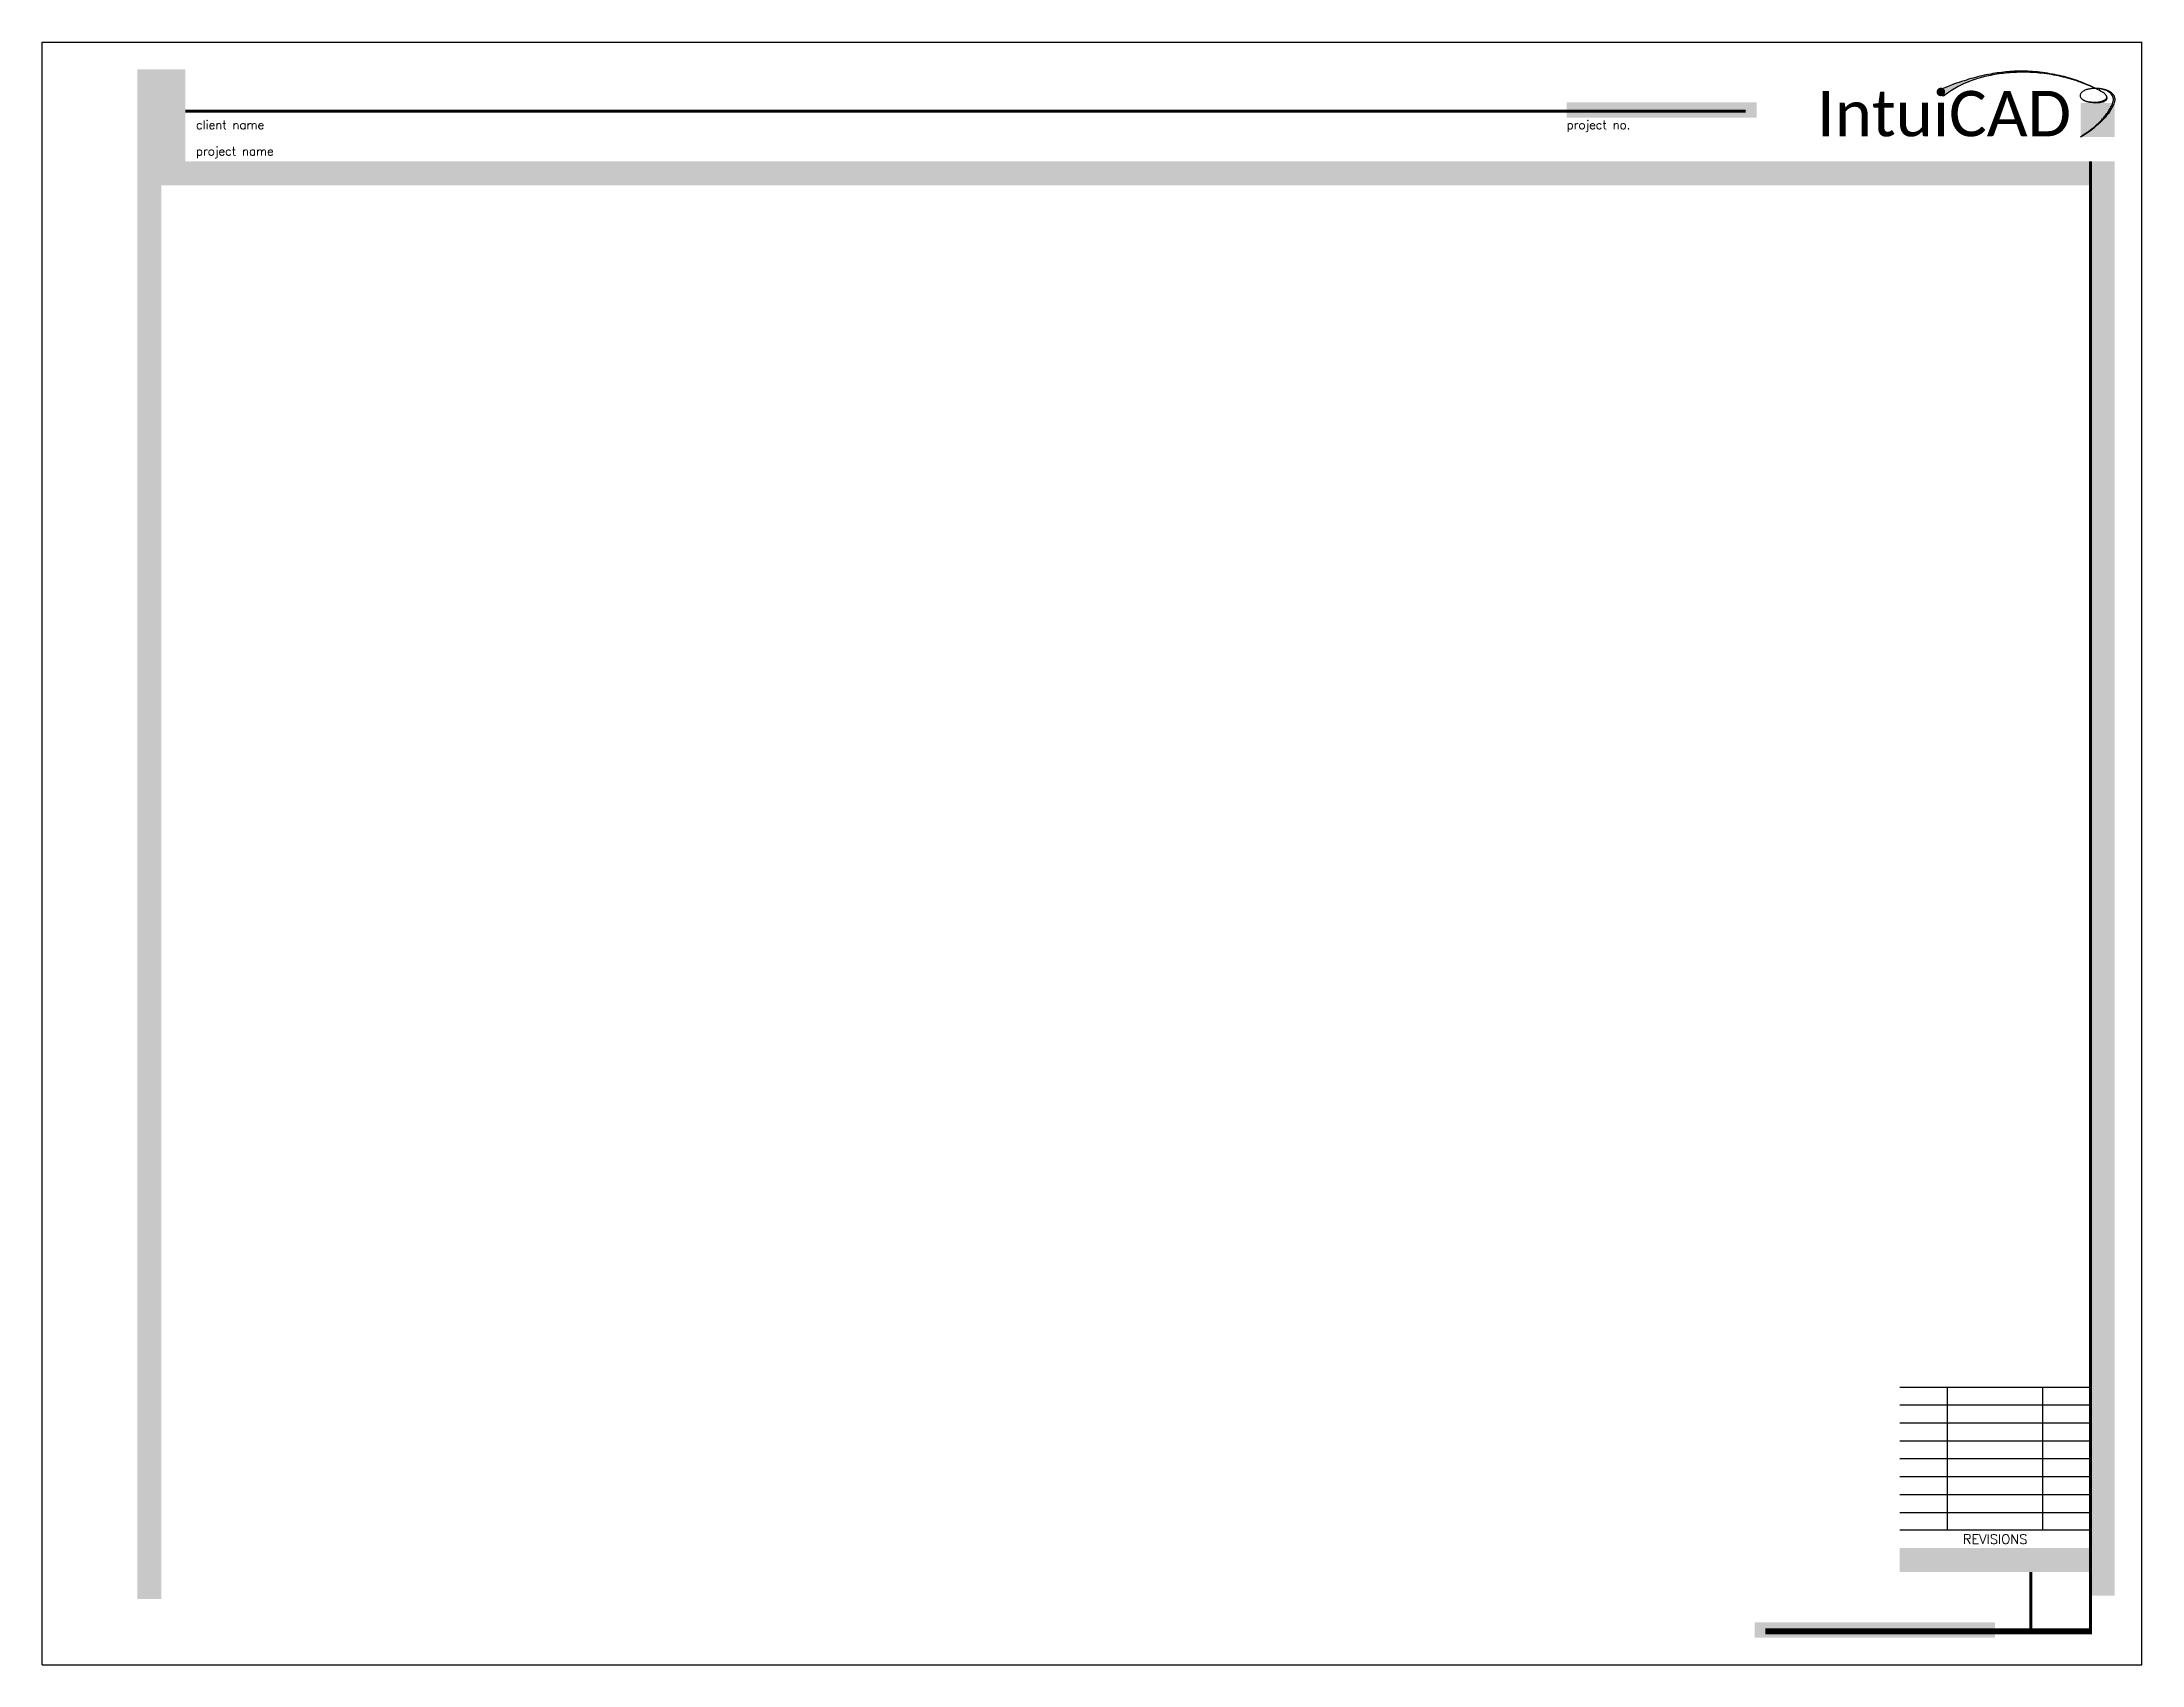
# Model space of a CAD drawing. Header units: inches. Extents: x 0 to 22, y 0 to 17.
import ezdxf
from ezdxf.enums import TextEntityAlignment as Align

# ---------------------------------------------------------------- set-up
doc = ezdxf.new("R2010")
doc.units = ezdxf.units.IN
doc.header["$MEASUREMENT"] = 0
doc.styles.add('Calibri', font='CALIBRI.TTF')
doc.styles.get("Standard").update_dxf_attribs({"font": 'SIMPLEX.SHX'})

# ---------------------------------------------------------------- blocks, each defined once
blk = doc.blocks.new('*U1')
for points in [[(-0.09257166991550825, 0.2744592406077828), (-0.07362828717787495, 0.2862810298870979), (-0.05649491183353372, 0.2960435848072454), (-0.04094859119698746, 0.3040780748899046), (-0.0267663725827022, 0.3107156696566769), (-0.0137253033052257, 0.3162875386292381), (-0.001602430678993794, 0.3211248513291993), (0.009808986043091328, 0.3255101506817617), (0.02065083985480787, 0.3295314732261438), (0.03104881181136643, 0.3332282289049919), (0.04112858296830268, 0.33663982766112), (0.05101583438078239, 0.3398056794371946), (0.06083624710429147, 0.3427651941760033), (0.07071550219418887, 0.345557781820248), (0.08077928070563145, 0.3482228523126238), (0.09112726089960133, 0.3507921085357371), (0.1017551098574999, 0.3532664251312108), (0.1126324918667377, 0.3556389696806503), (0.1237290712142799, 0.3579029097655679), (0.1350145121871243, 0.3600514129674366), (0.146458479072432, 0.3620776468678386), (0.1580306361572769, 0.3639747790482799), (0.1697006477287838, 0.3657359770902717), (0.1814430632437311, 0.3673552089278047), (0.1932519728385521, 0.3688296439048235), (0.2051263518191885, 0.3701572517176759), (0.217065175491702, 0.3713360020627627), (0.2290674191621572, 0.3723638646364256), (0.2411320581365849, 0.373238809135084), (0.2532580677211996, 0.3739588052550857), (0.2654444232218586, 0.3745218226928309), (0.2776921801281192, 0.3749254028562259), (0.2900107146632763, 0.3751653739993426), (0.3024114832339287, 0.3752371360877866), (0.3149059422468398, 0.3751360890871656), (0.3275055481085373, 0.3748576329630833), (0.3402217572257685, 0.3743971676811526), (0.3530660260053332, 0.3737500932069686), (0.3660498108537263, 0.3729118095061521), (0.3791760702903036, 0.3718792041726475), (0.3924137712860146, 0.3706551153137347), (0.4057233829239669, 0.3692438686650545), (0.4190653742873548, 0.3676497899622904), (0.4324002144599973, 0.3658772049409968), (0.4456883725249675, 0.3639304393368716), (0.4588903175655658, 0.3618138188855458), (0.47196651866535, 0.3595316693226236), (0.4848884874114893, 0.3570866059214195), (0.4976719054062327, 0.3544744021058488), (0.5103434967559691, 0.351689120837448), (0.5229299855671089, 0.3487248250777473), (0.5354580959458867, 0.3455755777883338), (0.5479545519983505, 0.3422354419307956), (0.560446077831061, 0.338698480466598), (0.5729593975500623, 0.3349587563573984), (0.5855086289713564, 0.3310150156456571), (0.5980574647479281, 0.3268847366980179), (0.6105569912428078, 0.3225900809620406), (0.6229582948187292, 0.3181532098852164), (0.6352124618384632, 0.3135962849151932), (0.6472705786645744, 0.308941467499583), (0.6590837316601369, 0.3042109190858042), (0.6706030071876131, 0.2994268011215668), (0.6817733560018376, 0.2946137280219991), (0.692515186424803, 0.289806126072687), (0.7011975274805923, 0.2857608367724866), (0.7015368407384212, 0.2857692370773943), (0.7017117840701587, 0.2857686693683039), (0.6928283228989472, 0.2900534278244615), (0.6822706051251713, 0.295006434044577), (0.6713452566078014, 0.3000129978666513), (0.6601369402203853, 0.3050414785300806), (0.6486912682448877, 0.3100537112721469), (0.6370440903147442, 0.3150099003295574), (0.6252312560636991, 0.3198702499390551), (0.6132886151256814, 0.3245949643372397), (0.6012520171342316, 0.3291442477609348), (0.5891573117232293, 0.3334783044468228), (0.5770403485264227, 0.3375573386315596), (0.5649248629659614, 0.3413530392189674), (0.5527861336181977, 0.3448830337810076), (0.5405873248479872, 0.3481764345566667), (0.5282916010202535, 0.3512623537849358), (0.5158621264996094, 0.3541699037048529), (0.5032620656511885, 0.3569281965553781), (0.4904545828398265, 0.3595663445755006), (0.477402842430125, 0.3621134600043279), (0.464086367159097, 0.3645896487073657), (0.4505501132517115, 0.3669789910568557), (0.4368553953049342, 0.3692565610514498), (0.4230635279159466, 0.3713974326899274), (0.4092358256816834, 0.3733766799710754), (0.3954336031990305, 0.3751693768936075), (0.3817181750652182, 0.3767505974562964), (0.368150855877302, 0.3780954156578646), (0.3547813079493999, 0.3791853506194149), (0.3416125844656667, 0.3800277019513567), (0.3286360863269807, 0.3806362143864748), (0.3158432144348332, 0.3810246326574998), (0.3032253696902428, 0.3812067014972031), (0.2907739529945604, 0.3811961656383414), (0.2784803652489122, 0.3810067698136699), (0.2663360073544024, 0.3806522587559451), (0.2543289806289516, 0.3801445369167), (0.2424341880564828, 0.3794881476225429), (0.2306232330376027, 0.3786857939188613), (0.2188677189726588, 0.3777401788510293), (0.207139249262292, 0.3766540054644443), (0.1954094273072188, 0.3754299768044635), (0.1836498565077435, 0.3740707959165102), (0.1718321402643556, 0.372579165845929), (0.1599349879976107, 0.3709565835137214), (0.147965533207136, 0.3691997213432217), (0.1359380154122373, 0.3673040456333254), (0.1238666741325468, 0.3652650226830296), (0.1117657488874287, 0.36307811879123), (0.09964947919643763, 0.3607388002568515), (0.08753210457904015, 0.3582425333788652), (0.07542786455463946, 0.3555847844561599), (0.06334281255120688, 0.3527614970293236), (0.05125025763115476, 0.3497705236056783), (0.03911532276516161, 0.3466101939340769), (0.02690313092411023, 0.3432788377634672), (0.0145788050787462, 0.3397747848427377), (0.002107468199909257, 0.3360963649207864), (-0.01054575674162705, 0.3322419077465888), (-0.02341574677497682, 0.3282097430690429), (-0.03658363390940467, 0.3239696805257655), (-0.05031557007451182, 0.3193774493092745), (-0.06492396217977381, 0.3142602585008616), (-0.0807212171347883, 0.3084453171817119), (-0.0980197418490788, 0.3017598344331329), (-0.1171319432321355, 0.2940310193363649), (-0.1383702281936053, 0.2850860809726488), (-0.1620470036429528, 0.2747522284232069), (-0.1367802683126554, 0.2433132808851095), (-0.1135480127319334, 0.2602470474476677)], [(0.7637003142348578, 0.2264638518065469), (0.764654977692052, 0.2291973589035301), (0.7651237747144936, 0.2319941280491689), (0.7651638486975917, 0.2348304144370479), (0.7648323430367486, 0.2376824732607261), (0.7641619986209492, 0.2405361754793063), (0.7630879463134851, 0.2434158551138834), (0.7615209144712268, 0.2463554619510724), (0.7593716314510469, 0.2493889457774952), (0.7591409425319765, 0.2496474815884442), (0.7612681762373309, 0.2465746511124687), (0.7626512146453212, 0.2437946139847567), (0.763468484907147, 0.2411376305381543), (0.7637971272307241, 0.2385802720657804), (0.7636979626640353, 0.2361028622256764), (0.763166535615401, 0.2337007341355664), (0.7621820713332196, 0.2313729732780825), (0.7607237950659026, 0.2291186651358643), (0.7587709320618404, 0.2269368951915336), (0.7563027075694438, 0.2248267489277325), (0.7532983468371218, 0.2227873118270995), (0.7497370751132567, 0.2208176693722468), (0.7456046104213075, 0.2189229684902001), (0.7409126418849176, 0.2171326018854494), (0.7356793514028005, 0.2154820237068922), (0.7299229208736079, 0.2140066881033817), (0.7236615321960419, 0.2127420492238157), (0.7169133672687878, 0.2117235612170552), (0.7096966079905914, 0.2109866782319907), (0.7020294362601122, 0.2105668544174968), (0.6939541334448008, 0.2104947983514238), (0.6856093787872864, 0.2107822363275265), (0.6771579509989928, 0.2114361490685344), (0.6687626287913276, 0.2124635172971816), (0.6605861908757032, 0.2138713217361943), (0.6527914159635141, 0.2156665431082914), (0.6455410827661759, 0.2178561621362265), (0.6389979699951068, 0.2204471595427169), (0.6332973824293276, 0.2234342592672807), (0.6284647291184392, 0.226763158116654), (0.624497945179663, 0.2303672961143333), (0.6212630932593207, 0.2343421529072014), (0.621395239456855, 0.2341064715190448), (0.6244984798019934, 0.2302234645424441), (0.6284656529458351, 0.2265146171604213), (0.6332988494329937, 0.2230395854340124), (0.639000159808175, 0.2198580254242435), (0.6455462054815652, 0.2170201855059677), (0.65281173132581, 0.2145386833092422), (0.6606460130790995, 0.2124167287779466), (0.6688983264796625, 0.2106575318559551), (0.6774179472656333, 0.2092643024871554), (0.6860541511753119, 0.2082402506154066), (0.6946562139467966, 0.2075885861845936), (0.7030734113183864, 0.2073125191385881), (0.7111710565354264, 0.2074106239879603), (0.7188786128719366, 0.207862933510027), (0.7261415811092197, 0.2086448450488003), (0.7329054620284766, 0.2097317559482832), (0.7391157564110015, 0.2110990635524974), (0.744717965037987, 0.2127221652054443), (0.7496575886907212, 0.2145764582511429), (0.7538801281504163, 0.2166373400335928), (0.7573496913006822, 0.2188803508717339), (0.7601048144345831, 0.2212816029842299), (0.7622026409475008, 0.2238173515646356)]]:
    blk.add_hatch(color=7).paths.add_polyline_path(points)
h = blk.add_hatch(color=7)
h.paths.add_polyline_path([(0.8099431024236102, 0.227983837890724), (0.8088810167331416, 0.2343884877429645), (0.8067744723771685, 0.2405055730473942), (0.8037280239735481, 0.2463049120876628), (0.7998462261401348, 0.2517563231474151), (0.7952336334947786, 0.2568296245102988), (0.7899948006553476, 0.2614946344599465), (0.7842342822396856, 0.2657211712800165), (0.7780566328656612, 0.2694790532541453), (0.7715626076608225, 0.2727490535380805), (0.764837763791527, 0.2755557647759208), (0.7579638589338696, 0.277934734483881), (0.7510226507639098, 0.2799215101781589), (0.7440958969576964, 0.2815516393749642), (0.7372653551913243, 0.2828606695905007), (0.7306127831408747, 0.28388414834097), (0.7242199384823765, 0.2846576231425821), (0.718147576602081, 0.2852136228223634), (0.7123724437267144, 0.2855726014506517), (0.706850283793187, 0.2857519944086082), (0.7017117840701604, 0.2857686693683028), (0.7018438542455009, 0.2857049679810058), (0.7066915358550562, 0.2856370881274166), (0.7120981272895947, 0.2853740433967529), (0.7177119722598039, 0.2848983199867745), (0.7235697069277408, 0.2841869670148207), (0.7296881810556793, 0.2832176097410894), (0.736005098806738, 0.2819701779971762), (0.7424383779442311, 0.2804251777575375), (0.7489059362315046, 0.278563114996623), (0.7553256914318555, 0.2763644956888933), (0.7616155613086258, 0.2738098258087949), (0.7676934636251379, 0.270879611330783), (0.773477316144693, 0.2675543582293156), (0.778887139796344, 0.2638211404081636), (0.78385136817192, 0.2596933034884283), (0.7883005380289402, 0.2551907610205302), (0.7921651861249576, 0.2503334265548949), (0.7953758492174955, 0.2451412136419446), (0.7978630640641012, 0.239634035832097), (0.7995573674223061, 0.2338318066757805), (0.8003892960496454, 0.2277544397234152), (0.8003195851537287, 0.2214293399133487), (0.7994297637424485, 0.2149138777356503), (0.7978315592737705, 0.2082729150683196), (0.7970675288558519, 0.2059400887983065), (0.80637143213231, 0.2059400887983063), (0.8069596924357311, 0.207527668932159), (0.80885423670322, 0.214486304955344), (0.8098984945015452, 0.2213285219004253)])
h.paths.add_polyline_path([(0.8043642251061868, 0.2005230957075508), (0.80637143213231, 0.2059400887983065), (0.7970675288558523, 0.2059400887983065), (0.7956366992056615, 0.201571313789356), (0.7929569109960842, 0.1948739357767555), (0.7899039221030143, 0.1882456429085206), (0.7865894599844104, 0.1817512970626505), (0.7831252520982243, 0.1754557601171303), (0.7796035922293864, 0.1694088460218166), (0.7760390394705255, 0.163600177014033), (0.7724267192412692, 0.1580043274029979), (0.7687617569611512, 0.1525958714978231), (0.7650392780498084, 0.1473493836077377), (0.7612544079268414, 0.1422394380419365), (0.7574022720118269, 0.1372406091095799), (0.7534779957243197, 0.1323274711198363), (0.7494703367068808, 0.1274726532020116), (0.7453425814936573, 0.1226410037658141), (0.7410516488417228, 0.1177954260410541), (0.736554457508178, 0.112898823257565), (0.731807926250093, 0.1079140986451512), (0.726768973824565, 0.1028041554336476), (0.721394518988686, 0.09753189685286734), (0.7156414804994734, 0.09206022613258402), (0.7094046563550328, 0.08631646774851642), (0.7023303615171331, 0.08008563115966516), (0.6940027901885034, 0.07311714707088046), (0.6840061365719144, 0.06516044618704009), (0.6719245948701006, 0.05596495921300182), (0.6573423592858002, 0.04528011685362465), (0.6398436240217468, 0.03285534981376803), (0.6190125832807226, 0.01844008879830761), (0.640546081738811, 0.03233937682274279), (0.6585072167921561, 0.04433782158417243), (0.6733627622549562, 0.05467605773565221), (0.6855794919414097, 0.06359471993025134), (0.695624179665726, 0.07133444282103651), (0.7039635992421279, 0.07813586106108628), (0.7110645244847703, 0.0842396093034341), (0.7173937292078986, 0.08988632220117387), (0.7233435361766319, 0.09528229562912793), (0.729008463959688, 0.1004964703490836), (0.7344085800766732, 0.1055634483445482), (0.7395639520472393, 0.1105178315990729), (0.74449464739104, 0.1153942220962143), (0.7492207336276745, 0.1202272218194924), (0.7537622782768044, 0.1250514327524441), (0.758139348858018, 0.1299014568786008), (0.7623726328986226, 0.1348112553718892), (0.76648529795615, 0.1398122261675365), (0.770501131595856, 0.1449351263912582), (0.7744439213829711, 0.1502107131686874), (0.7783374548826508, 0.1556697436254508), (0.7822055196601442, 0.1613429748872153), (0.786071903280659, 0.1672611640796122), (0.7899603933093912, 0.1734550683283016), (0.7938659188161782, 0.1799385715918895), (0.7976679748893091, 0.1866580651607326), (0.8012171981216777, 0.193543067158183)])
at = {"color": 7}
blk.add_line((-0.1367802683126559, 0.2433132808851095), (-0.1620470036429532, 0.274752228423206), dxfattribs=at)
for points in [[(0.6190125832807195, 0.0184400887983065), (0.6405460817388132, 0.03233937682274679), (0.6585072167921565, 0.04433782158417321), (0.673362762254954, 0.05467605773565265), (0.6855794919414097, 0.06359471993025223), (0.6956241796657286, 0.07133444282103851), (0.7039635992421168, 0.07813586106107873), (0.7110645244847774, 0.08423960930343966), (0.7173937292079159, 0.08988632220118764), (0.7233435361766422, 0.09528229562913548), (0.7290084639596844, 0.1004964703490752), (0.7344085800766759, 0.1055634483445431), (0.7395639520472496, 0.1105178315990771), (0.7444946473910391, 0.1153942220962134), (0.7492207336276776, 0.1202272218194897), (0.7537622782767986, 0.1250514327524428), (0.758139348858034, 0.1299014568786097), (0.762372632898615, 0.1348112553718792), (0.7664852979561557, 0.1398122261675485), (0.770501131595868, 0.1449351263912668), (0.7744439213829627, 0.1502107131686825), (0.7783374548826508, 0.1556697436254448), (0.7822055196601442, 0.1613429748872026), (0.7860719032806532, 0.1672611640796051), (0.7899603933093903, 0.1734550683283007), (0.7938659188161808, 0.1799385715918851), (0.79766797488931, 0.1866580651607375), (0.8012171981216786, 0.1935430671581837), (0.8043642251061859, 0.2005230957075497), (0.8069596924357328, 0.207527668932161), (0.8088542367032191, 0.2144863049553438), (0.8098984945015447, 0.2213285219004237), (0.8099431024236107, 0.2279838378907264), (0.808881016733142, 0.2343884877429641), (0.8067744723771689, 0.2405055730473953), (0.8037280239735473, 0.2463049120876646), (0.7998462261401326, 0.2517563231474169), (0.7952336334947804, 0.2568296245102968), (0.7899948006553471, 0.2614946344599487), (0.7842342822396878, 0.265721171280018), (0.7780566328656581, 0.2694790532541489), (0.7715626076608167, 0.2727490535380799), (0.7648377637915301, 0.2755557647759221), (0.7579638589338692, 0.2779347344838805), (0.7510226507639032, 0.2799215101781598), (0.7440958969577013, 0.2815516393749646), (0.7372653551913336, 0.2828606695905), (0.7306127831408699, 0.2838841483409709), (0.7242199384823801, 0.2846576231425817), (0.7181475766020725, 0.2852136228223634), (0.7123724437267113, 0.2855726014506517), (0.7068502837931981, 0.285751994408608), (0.7015368407384367, 0.2857692370773937), (0.6963878584993296, 0.2856417648381708), (0.6913590810127795, 0.2853870130721006), (0.6864062522156887, 0.2850224171603448), (0.6814851160449603, 0.2845654124840649), (0.6765611315338275, 0.2840252227818367), (0.6716386181008446, 0.2833782252218928), (0.6667316102608983, 0.2825925853298796), (0.6618541425288736, 0.2816364686314443), (0.6570202494196554, 0.2804780406522334), (0.6522439654481308, 0.2790854669178933), (0.6475393251291842, 0.277426912954071), (0.642920362977701, 0.2754705442864132), (0.6384144779101099, 0.273194114029367), (0.6341025264490044, 0.2706137256525822), (0.6300787295185214, 0.2677550702145093), (0.6264373080427973, 0.2646438387735979), (0.6232724829459687, 0.2613057223882989), (0.6206784751521722, 0.2577664121170617), (0.6187495055855444, 0.2540515990183374), (0.6175797951702214, 0.2501869741505758), (0.6172482097670923, 0.2462038894059908), (0.6177721949840552, 0.2421563400118523), (0.6191538413657597, 0.2381039820291928), (0.6213952394568555, 0.234106471519046), (0.6244984798019938, 0.2302234645424448), (0.6284656529458245, 0.2265146171604229), (0.6332988494329964, 0.2230395854340128), (0.6390001598081613, 0.2198580254242481), (0.6455462054815603, 0.217020185505969), (0.6528117313258043, 0.2145386833092442), (0.6606460130790969, 0.2124167287779499), (0.6688983264796403, 0.2106575318559616), (0.6774179472656378, 0.2092643024871557), (0.6860541511752923, 0.2082402506154075), (0.6946562139468068, 0.2075885861845932), (0.7030734113183837, 0.2073125191385887), (0.7111710565353998, 0.2074106239879592), (0.7188786128719254, 0.207862933510025), (0.7261415811092041, 0.2086448450487968), (0.7329054620284788, 0.2097317559482843), (0.7391157564109939, 0.2110990635524976), (0.7447179650379924, 0.212722165205447), (0.7496575886907185, 0.214576458251142), (0.7538801281504154, 0.216637340033593), (0.7573496913006875, 0.2188803508717381), (0.7601048144345804, 0.2212816029842268), (0.7622026409475012, 0.2238173515646369), (0.7637003142348561, 0.2264638518065463), (0.7646549776920516, 0.2291973589035323), (0.7651237747144949, 0.2319941280491731), (0.7651638486975917, 0.2348304144370461), (0.7648323430367491, 0.2376824732607292), (0.7641619986209506, 0.2405361754793061), (0.7630879463134873, 0.2434158551138845), (0.7615209144712282, 0.2463554619510777), (0.759371631451042, 0.2493889457774998), (0.7565508256097969, 0.2525502563797641), (0.7529692253043617, 0.2558733435444842), (0.7485375588916053, 0.2593921570582738), (0.7431665547283958, 0.2631406467077466), (0.7367975573656974, 0.2671421023550729), (0.7294943761308598, 0.2713771741646478), (0.721351436545327, 0.275815852376424), (0.7124631641305427, 0.2804281272303539), (0.7029239844079523, 0.2851839889663894), (0.692828322899001, 0.2900534278244831), (0.6822706051251318, 0.2950064340445868), (0.6713452566077894, 0.3000129978666533), (0.6601369402204683, 0.3050414785300941), (0.648691268244857, 0.3100537112721613), (0.6370440903146927, 0.3150099003295661), (0.6252312560637133, 0.3198702499390205), (0.6132886151256566, 0.3245949643372354), (0.60125201713426, 0.329144247760923), (0.5891573117232612, 0.3334783044467944), (0.5770403485263987, 0.3375573386315611), (0.5649248629659273, 0.3413530392189836), (0.5527861336181742, 0.3448830337810178), (0.5405873248479841, 0.3481764345566678), (0.5282916010202025, 0.3512623537849386), (0.5158621264996733, 0.3541699037048343), (0.5032620656512422, 0.3569281965553597), (0.4904545828397536, 0.3595663445755191), (0.477402842430053, 0.3621134600043174), (0.464086367159014, 0.3645896487073832), (0.4505501132516293, 0.3669789910568422), (0.4368553953049205, 0.3692565610514447), (0.4230635279159097, 0.3713974326899405), (0.4092358256816185, 0.37337667997108), (0.3954336031990687, 0.3751693768936133), (0.3817181750652822, 0.3767505974562904), (0.3681508558772811, 0.3780954156578611), (0.3547813079494505, 0.3791853506194105), (0.3416125844656316, 0.3800277019513618), (0.3286360863270287, 0.3806362143864723), (0.315843214434847, 0.3810246326575006), (0.3032253696902908, 0.3812067014972043), (0.2907739529945644, 0.3811961656383411), (0.2784803652488735, 0.3810067698136688), (0.2663360073544224, 0.3806522587559453), (0.2543289806289707, 0.3801445369166998), (0.2424341880565001, 0.3794881476225436), (0.2306232330375485, 0.3786857939188599), (0.2188677189726521, 0.3777401788510322), (0.2071392492623488, 0.3766540054644427), (0.1954094273071753, 0.3754299768044751), (0.1836498565076684, 0.3740707959165119), (0.1718321402643656, 0.3725791658459363), (0.1599349879976258, 0.3709565835137225), (0.1479655332070963, 0.3691997213432121), (0.1359380154122455, 0.3673040456333376), (0.1238666741325426, 0.3652650226830321), (0.1117657488874569, 0.3630781187912275), (0.09964947919645717, 0.360738800256857), (0.08753210457901195, 0.3582425333788537), (0.07542786455459083, 0.3555847844561497), (0.06334281255121821, 0.3527614970293418), (0.05125025763114388, 0.3497705236056812), (0.03911532276517293, 0.3466101939340827), (0.0269031309241109, 0.3432788377634612), (0.01457880507876308, 0.3397747848427322), (0.002107468199934792, 0.3360963649208102), (-0.01054575674156866, 0.3322419077466101), (-0.02341574677494196, 0.3282097430690472), (-0.03658363390943886, 0.3239696805257586), (-0.05031557007455045, 0.319377449309272), (-0.06492396217982732, 0.3142602585008381), (-0.08072121713481983, 0.3084453171817063), (-0.09801974184907813, 0.3017598344331269), (-0.1171319432321533, 0.2940310193363505), (-0.1383702281935949, 0.2850860809726268), (-0.1620470036429539, 0.274752228423206)], [(0.6190125832807195, 0.0184400887983065), (0.639843624021757, 0.03285534981377103), (0.6573423592857989, 0.04528011685362321), (0.6719245948701001, 0.05596495921300071), (0.684006136571918, 0.0651604461870412), (0.6940027901885087, 0.07311714707088246), (0.7023303615171282, 0.08008563115966205), (0.7094046563550328, 0.08631646774851776), (0.7156414804994774, 0.09206022613258735), (0.7213945189886638, 0.09753189685284913), (0.726768973824565, 0.102804155433645), (0.731807926250097, 0.1079140986451566), (0.7365544575081776, 0.1128988232575663), (0.7410516488417228, 0.1177954260410565), (0.7453425814936502, 0.1226410037658092), (0.7494703367068763, 0.1274726532020065), (0.7534779957243184, 0.132327471119831), (0.7574022720118082, 0.1372406091095704), (0.7612544079268387, 0.1422394380419369), (0.7650392780498178, 0.1473493836077486), (0.7687617569611535, 0.1525958714978237), (0.7724267192412541, 0.1580043274029796), (0.7760390394705278, 0.163600177014035), (0.7796035922293824, 0.1694088460218075), (0.7831252520982256, 0.1754557601171152), (0.7865894599844033, 0.18175129706264), (0.7899039221030125, 0.1882456429085206), (0.7929569109960873, 0.1948739357767593), (0.7956366992056619, 0.2015713137893587), (0.7978315592737709, 0.2082729150683211), (0.799429763742448, 0.214913877735649), (0.8003195851537283, 0.2214293399133449), (0.8003892960496454, 0.2277544397234113), (0.7995573674223057, 0.2338318066757796), (0.7978630640641008, 0.2396340358320985), (0.7953758492174955, 0.2451412136419451), (0.7921651861249531, 0.2503334265548975), (0.7883005380289384, 0.2551907610205328), (0.7838513681719143, 0.259693303488429), (0.7788871397963458, 0.2638211404081632), (0.7734773161446961, 0.2675543582293129), (0.7676934636251317, 0.2708796113307843), (0.7616155613086267, 0.2738098258087955), (0.7553256914318581, 0.2763644956888935), (0.7489059362315019, 0.278563114996625), (0.7424383779442351, 0.2804251777575368), (0.736005098806734, 0.2819701779971757), (0.7296881810556753, 0.2832176097410883), (0.7235697069277359, 0.2841869670148216), (0.7177119722598008, 0.2848983199867743), (0.7120981272895955, 0.2853740433967529), (0.7066915358550526, 0.2856370881274166), (0.7014555617941066, 0.2857104050614236), (0.6963535689446904, 0.2856169450814334), (0.6913489211447384, 0.2853796590701043), (0.6864049822321837, 0.2850214979100951), (0.6814851160449603, 0.2845654124840649), (0.6765611315338275, 0.2840252227818367), (0.6716386181008446, 0.2833782252218928), (0.6667316102608983, 0.2825925853298796), (0.6618541425288736, 0.2816364686314443), (0.6570202494196554, 0.2804780406522334), (0.6522439654481308, 0.2790854669178933), (0.6475393251291842, 0.277426912954071), (0.642920362977701, 0.2754705442864132), (0.6384144779101099, 0.273194114029367), (0.6341025264490044, 0.2706137256525822), (0.6300787295185214, 0.2677550702145093), (0.6264373080427973, 0.2646438387735979), (0.6232724829459687, 0.2613057223882989), (0.6206784751521722, 0.2577664121170617), (0.6187495055855444, 0.2540515990183374), (0.6175797951702214, 0.2501869741505758), (0.6172482054901135, 0.246205040058566), (0.6177721607682259, 0.2421655452324531), (0.6191537258873364, 0.2381350496487211), (0.6213949657302226, 0.2341801132838541), (0.6244979451796638, 0.2303672961143359), (0.6284647291184374, 0.2267631581166503), (0.6332973824293219, 0.2234342592672816), (0.6389979699950962, 0.2204471595427133), (0.6455410827661728, 0.2178561621362276), (0.6527914159635092, 0.2156665431082965), (0.6605861908756957, 0.2138713217361905), (0.6687626287913245, 0.21246351729718), (0.6771579509989879, 0.2114361490685353), (0.6856093787872767, 0.2107822363275262), (0.6939541334447826, 0.2104947983514232), (0.7020294362600975, 0.2105668544174966), (0.7096966079905994, 0.210986678231992), (0.7169133672688105, 0.2117235612170563), (0.7236615321960392, 0.2127420492238121), (0.7299229208735941, 0.2140066881033815), (0.7356793514027845, 0.2154820237068873), (0.740912641884918, 0.2171326018854518), (0.7456046104213035, 0.218922968490197), (0.7497370751132505, 0.2208176693722457), (0.7532983468371147, 0.2227873118270944), (0.7563027075694461, 0.2248267489277358), (0.7587709320618422, 0.2269368951915365), (0.7607237950659013, 0.2291186651358641), (0.7621820713332214, 0.2313729732780847), (0.7631665356153997, 0.2337007341355657), (0.7636979626640349, 0.236102862225674), (0.7637971272307237, 0.2385802720657761), (0.7634684849071484, 0.2411376305381558), (0.7626512146453203, 0.2437946139847635), (0.7612681762373349, 0.2465746511124662), (0.7592422294752886, 0.2495011706281305), (0.7564962341512756, 0.252597601238624), (0.7529530500573923, 0.255887371650813), (0.7485355369857337, 0.259393910571565), (0.7431665547283958, 0.2631406467077466), (0.736796107659799, 0.2671409574395549), (0.72948277848367, 0.2713680148405062), (0.7213122944860603, 0.2757849396574461), (0.7123703829530218, 0.2803548526372206), (0.7027427711706072, 0.2850408745266761), (0.6925151864248683, 0.2898061260726583), (0.6817733560018563, 0.2946137280220136), (0.6706030071876233, 0.2994268011215875), (0.6590837316600858, 0.3042109190858233), (0.6472705786646117, 0.3089414674995539), (0.6352124618384339, 0.3135962849152085), (0.6229582948187861, 0.3181532098852173), (0.6105569912428997, 0.3225900809620095), (0.5980574647480085, 0.3268847366980152), (0.5855086289713439, 0.3310150156456639), (0.57295939755014, 0.3349587563573853), (0.5604460778310428, 0.3386984804666116), (0.5479545519983599, 0.3422354419307851), (0.5354580959458125, 0.3455755777883509), (0.5229299855671222, 0.3487248250777533), (0.5103434967560104, 0.3516891208374375), (0.4976719054061981, 0.3544744021058486), (0.484888487411408, 0.3570866059214306), (0.4719665186653602, 0.3595316693226289), (0.458890317565596, 0.3618138188855413), (0.445688372524932, 0.3639304393368781), (0.4324002144600049, 0.3658772049410022), (0.4190653742874494, 0.3676497899622775), (0.405723382923903, 0.369243868665067), (0.392413771286, 0.3706551153137341), (0.3791760702903778, 0.371879204172642), (0.3660498108536713, 0.3729118095061543), (0.353066026005299, 0.3737500932069724), (0.3402217572258089, 0.3743971676811515), (0.3275055481085293, 0.3748576329630848), (0.3149059422467905, 0.3751360890871658), (0.3024114832339212, 0.3752371360877877), (0.2900107146632506, 0.3751653739993437), (0.2776921801281086, 0.3749254028562274), (0.2654444232218248, 0.374521822692832), (0.2532580677211632, 0.3739588052550886), (0.2411320581366289, 0.3732388091350807), (0.2290674191621626, 0.3723638646364293), (0.2170651754917038, 0.3713360020627559), (0.2051263518191929, 0.370157251717681), (0.1932519728385701, 0.3688296439048264), (0.1814430632437757, 0.3673552089278127), (0.1697006477287498, 0.3657359770902615), (0.1580306361572622, 0.3639747790482695), (0.1464584790723996, 0.3620776468678368), (0.1350145121870786, 0.3600514129674393), (0.1237290712142157, 0.3579029097655526), (0.1126324918667275, 0.3556389696806526), (0.1017551098575301, 0.353266425131215), (0.09112726089954049, 0.350792108535716), (0.08077928070567453, 0.3482228523126309), (0.0707155021941378, 0.3455577818202353), (0.06083624710429014, 0.3427651941760013), (0.05101583438078039, 0.3398056794372006), (0.04112858296825739, 0.3366398276611058), (0.03104881181136954, 0.3332282289049879), (0.02065083985476546, 0.3295314732261192), (0.009808986043094658, 0.325510150681771), (-0.001602430678994904, 0.3211248513292155), (-0.01372530330521349, 0.3162875386292388), (-0.02676637258270598, 0.3107156696566824), (-0.0409485911969768, 0.3040780748899024), (-0.05649491183353017, 0.2960435848072549), (-0.07362828717787073, 0.2862810298870959), (-0.09257166991550225, 0.2744592406077813), (-0.1135480127319292, 0.260247047447667), (-0.1367802683126563, 0.2433132808851093)]]:
    blk.add_lwpolyline(points, dxfattribs=at)
at = {"color": 1}
blk.add_solid([(0.6190125832807195, 0.0184400887983065), (0.6190125832807195, 0.2059400887983065), (0.8065125832807195, 0.0184400887983065), (0.8065125832807195, 0.2059400887983065)], dxfattribs=at)
at = {"color": 7, "style": 'Calibri'}
blk.add_text('IntuiCAD', height=0.25, dxfattribs=at).set_placement((-0.1333912628731267, 0.02209393495215273), align=Align.CENTER)

msp = doc.modelspace()

# ---------------------------------------------------------------- linework, layer by layer
for p, q in [((19.4302404175805, 2.880251605321413), (21.43024803377687, 2.880251605321412)), ((19.93023280141135, 1.380251605321412), (19.93022497710324, 2.88025421337985)), ((20.93025564994602, 1.380251605321412), (20.93026347425413, 2.88025421337985)), ((19.4302404175805, 2.692751605321413), (21.43024803377687, 2.692751605321412)), ((19.4302404175805, 2.505251605321412), (21.43024803377687, 2.505251605321412)), ((19.4302404175805, 2.317751605321412), (21.43024803377687, 2.317751605321412)), ((19.4302404175805, 2.130251605321412), (21.43024803377687, 2.130251605321412)), ((19.4302404175805, 1.942751605321412), (21.43024803377687, 1.942751605321412)), ((19.4302404175805, 1.755251605321412), (21.43024803377687, 1.755251605321412)), ((19.4302404175805, 1.567751605321412), (21.43024803377687, 1.567751605321412)), ((21.43024803377687, 1.380251605321412), (19.4302404175805, 1.380251605321412))]:
    msp.add_line(p, q)
at = {"const_width": 0.03125}
for points in [[(17.81716669041224, 16.24359678840613), (1.46879201070076, 16.2435967884061)], [(20.80524803377687, 0.9430511156800924), (20.80524803377687, 0.3224206601956278)]]:
    msp.add_lwpolyline(points, dxfattribs=at)
msp.add_lwpolyline([(18.02411762661435, 0.3224428876468298, 0.0625, 0.0625, 0), (21.43024803377687, 0.322413251045227, 0.03125, 0.03125, 0), (21.43024803377687, 15.71811672460894, 0.03125, 0.03125, 0)], format="xyseb")
at = {"color": 1}
for points in [[(0.9687499217318065, 16.6810667884061), (1.468749921731807, 16.6810667884061), (0.9687499217318065, 15.7181167246089), (1.468749921731807, 15.71811671805913)], [(15.94216669041224, 16.33733678840614), (15.94216669041224, 16.17761678840614), (17.93104669041224, 16.33733678840614), (17.93104669041224, 16.17761678840614)], [(0.9687499217318065, 15.7181167246089), (0.9687499217318063, 0.6615837423883063), (1.219810411940966, 15.71811672132013), (1.219810424555163, 0.6615837423883063)], [(21.68106669041224, 15.71811672460894), (21.68106669041224, 0.6966132303158373), (21.43000620020307, 15.71811672132016), (21.43000618758888, 0.6966132303158373)], [(20.43024803377687, 0.4161532510452309), (20.43024803377687, 0.2564332510452308), (17.91023762661435, 0.4161532510452309), (17.91023762661435, 0.2564332510452308)]]:
    msp.add_solid(points, dxfattribs=at)
for points in [[(1.21956858318389, 15.7184162125364), (1.21956858318389, 15.4684162125364), (21.43024803377687, 15.71811672460894), (21.43024803377687, 15.46811672460894)], [(19.43024803377687, 1.19335060360756), (19.43024803377687, 0.9433506036075593), (21.43024803377687, 1.193051115680092), (21.43024803377687, 0.9430511156800924)]]:
    msp.add_solid(points)
at = {"layer": 'Defpoints'}
for p, q in [((-0.0312500782681937, -0.031249980274346), (-0.0312500782681937, 16.96892839513631)), ((-0.03104032858500716, 16.96875001972565), (21.96895967141497, 16.96875001972568)), ((21.96874992173178, -0.03124998027431047), (21.96874992173178, 16.96892839513634)), ((-0.0312500782681937, -0.031249980274346), (21.96874992173178, -0.03124998027431047))]:
    msp.add_line(p, q, dxfattribs=at)

# ---------------------------------------------------------------- block references
at = {"xscale": 1.9, "yscale": 1.9, "zscale": 1.9}
msp.add_blockref('*U1', (20.14869278217887, 15.93961153197096), dxfattribs=at)

# ---------------------------------------------------------------- texts
for s, p in [('client name', (1.582629921731808, 16.1463667884061)), ('project no.', (15.94216669041224, 16.14636678840614))]:
    msp.add_text(s, height=0.09).set_placement(p, align=Align.TOP_LEFT)
msp.add_text('project name', height=0.09).set_placement((1.582629921731808, 15.78061672562852))
msp.add_text('REVISIONS', height=0.1).set_placement((20.43031521209326, 1.286801105620545), align=Align.MIDDLE)

doc.saveas('drawing.dxf')
